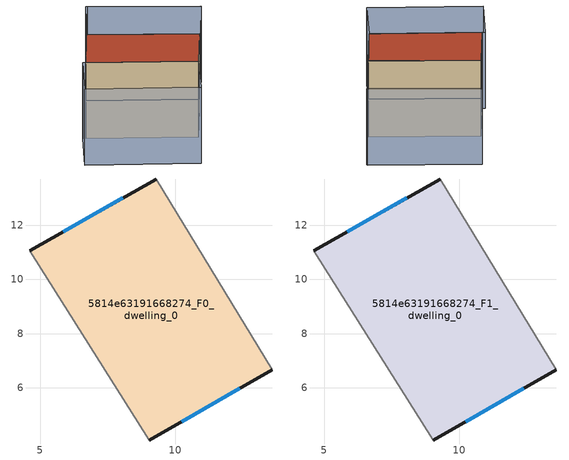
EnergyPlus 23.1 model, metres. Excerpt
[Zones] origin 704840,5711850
5814e63191668274_F0_dwelling_0
 floor ground (EU_floor_Construction): 9.29,13.72 13.58,6.66 9.04,4.06 4.62,11.07 z0
 wall outside (EU_wall_Construction): 9.29,13.72 4.62,11.07 / 9.04,4.06 13.58,6.66 z0:3
 wall adiabatic (EU_wall_Construction): 13.58,6.66 9.29,13.72 / 4.62,11.07 9.04,4.06 z0:3
 window (EU_Window_Construction): 8.06,13.02 5.85,11.76 / 10.23,4.75 12.39,5.98 z0.79:2.21
5814e63191668274_F1_dwelling_0
 floor to 5814e63191668274_F0_dwelling_0 (EU_floor_Construction): 9.29,13.72 13.58,6.66 9.04,4.06 4.62,11.07 z3
 wall outside (EU_wall_Construction): 9.29,13.72 4.62,11.07 / 9.04,4.06 13.58,6.66 z3:6
 wall adiabatic (EU_wall_Construction): 13.58,6.66 9.29,13.72 / 4.62,11.07 9.04,4.06 z3:6
 window (EU_Window_Construction): 8.06,13.02 5.85,11.76 / 10.23,4.75 12.39,5.98 z3.79:5.21
 roof outside (EU_roof_Construction): 13.58,6.66 9.29,13.72 4.62,11.07 9.04,4.06 z6
shading: 18.23,9.23 13.97,16.38 / 13.91,16.48 18.2,9.31 / 18.2,9.31 13.59,6.55 / 13.59,6.55 9.29,13.72 / 9.29,13.72 13.91,16.48 / 4.5,11.26 9.04,4.06 / 9.04,4.06 4.78,1.38 / 4.78,1.38 0.25,8.57 / 0.25,8.57 4.5,11.26 z0:6
[Building]
EU S2 Campaign: North Axis=0; Terrain=City; Solar Distribution=FullExterior
[Site:Location]
London: Latitude=51.5; Longitude=-0.5; Time Zone=0; Elevation=25
[SizingPeriod:WeatherFileDays]
AnnualSizingPeriod: Begin Month=1; Begin Day of Month=1; End Month=12; End Day of Month=31; Day of Week for Start Day=Monday; Use Weather File Daylight Saving Period=No; Use Weather File Rain and Snow Indicators=No
[MATERIAL]
EU_InternalMass_Material: Roughness=MediumRough; Thickness=0.1; Conductivity=1; Density=1800; Specific Heat=900; Thermal Absorptance=0.9; Solar Absorptance=0.7; Visible Absorptance=0.7
[MATERIAL:NOMASS] Roughness=MediumRough; Thermal Absorptance=0.9; Solar Absorptance=0.7; Visible Absorptance=0.7
Name | Thermal Resistance
EU_wall_NoMass | 0.555556
EU_roof_NoMass | 0.510204
EU_floor_NoMass | 1.68919
[WINDOWMATERIAL:SIMPLEGLAZINGSYSTEM]
EU_Window_SimpleGlazing: UFactor=3.96; Solar Heat Gain Coefficient=0.85; Visible Transmittance=0.85
[CONSTRUCTION]
EU_wall_Construction: EU_wall_NoMass
EU_roof_Construction: EU_roof_NoMass
EU_floor_Construction: EU_floor_NoMass
EU_Window_Construction: EU_Window_SimpleGlazing
EU_InternalMass_Construction: EU_InternalMass_Material
[ZONE] Type=1; Multiplier=1; Ceiling Height=autocalculate; Volume=131.441; Floor Area=autocalculate; Part of Total Floor Area=Yes
5814e63191668274_F0_dwelling_0; 5814e63191668274_F1_dwelling_0
[INTERNALMASS] Construction=EU_InternalMass_Construction; Surface Area=43.8136
Name | Zone or ZoneList
5814e63191668274_F0_dwelling_0_EU_InternalMass | 5814e63191668274_F0_dwelling_0
5814e63191668274_F1_dwelling_0_EU_InternalMass | 5814e63191668274_F1_dwelling_0
[OTHEREQUIPMENT] Fuel Type=Electricity; Design Level Calculation Method=Watts/Area; Power per Zone Floor Area=1; Fraction Latent=0; Fraction Radiant=0; Fraction Lost=0; Carbon Dioxide Generation Rate=0; EndUse Subcategory=EU_Step8_InternalGains
Name | Zone or ZoneList or Space or SpaceList | Schedule
EU_Step8_InternalGain_5814e63191668274_F0_dwelling_0_f000 | 5814e63191668274_F0_dwelling_0 | EU_Step8_GainSchedule_5814e63191668274_F0_dwelling_0_f000
EU_Step8_InternalGain_5814e63191668274_F1_dwelling_0_f000 | 5814e63191668274_F1_dwelling_0 | EU_Step8_GainSchedule_5814e63191668274_F1_dwelling_0_f000
[ZONEVENTILATION:DESIGNFLOWRATE] Schedule=EU_AlwaysOn; Design Flow Rate Calculation Method=AirChanges/Hour; Air Changes per Hour=0.48; Ventilation Type=Natural; Fan Pressure Rise=0; Fan Total Efficiency=1; Constant Term Coefficient=1; Temperature Term Coefficient=0; Velocity Term Coefficient=0; Velocity Squared Term Coefficient=0; Minimum Indoor Temperature=-100; Maximum Indoor Temperature=100; Delta Temperature=-100; Minimum Outdoor Temperature=-100; Maximum Outdoor Temperature=100; Maximum Wind Speed=40
Name | Zone or ZoneList or Space or SpaceList
EU_ConstantAir_5814e63191668274_F0_dwelling_0 | 5814e63191668274_F0_dwelling_0
EU_ConstantAir_5814e63191668274_F1_dwelling_0 | 5814e63191668274_F1_dwelling_0
[HVACTEMPLATE:THERMOSTAT] Constant Heating Setpoint=20; Constant Cooling Setpoint=50
EU_HeatOnly_5814e63191668274_F0_dwelling_0; EU_HeatOnly_5814e63191668274_F1_dwelling_0
[HVACTEMPLATE:ZONE:IDEALLOADSAIRSYSTEM] System Availability Schedule=EU_AlwaysOn; Maximum Heating Supply Air Temperature=50; Minimum Cooling Supply Air Temperature=13; Maximum Heating Supply Air Humidity Ratio=0.0156; Minimum Cooling Supply Air Humidity Ratio=0.0077; Heating Limit=NoLimit; Cooling Limit=NoLimit; Heating Availability Schedule=EU_AlwaysOn; Cooling Availability Schedule=EU_CoolingOff; Dehumidification Control Type=ConstantSensibleHeatRatio; Cooling Sensible Heat Ratio=0.7; Dehumidification Setpoint=60; Humidification Control Type=None; Humidification Setpoint=30; Outdoor Air Method=None; Outdoor Air Flow Rate per Person=0.00944; Outdoor Air Flow Rate per Zone Floor Area=0; Outdoor Air Flow Rate per Zone=0; Demand Controlled Ventilation Type=None; Outdoor Air Economizer Type=NoEconomizer; Heat Recovery Type=None; Sensible Heat Recovery Effectiveness=0.7; Latent Heat Recovery Effectiveness=0.65
Name | Template Thermostat
5814e63191668274_F0_dwelling_0 | EU_HeatOnly_5814e63191668274_F0_dwelling_0
5814e63191668274_F1_dwelling_0 | EU_HeatOnly_5814e63191668274_F1_dwelling_0
[SIZING:ZONE] Zone Cooling Design Supply Air Temperature Input Method=SupplyAirTemperature; Zone Cooling Design Supply Air Temperature=13; Zone Heating Design Supply Air Temperature Input Method=SupplyAirTemperature; Zone Heating Design Supply Air Temperature=50; Zone Cooling Design Supply Air Humidity Ratio=0.008; Zone Heating Design Supply Air Humidity Ratio=0.008; Cooling Design Air Flow Method=DesignDay; Cooling Design Air Flow Rate=0; Cooling Minimum Air Flow per Zone Floor Area=0.000762; Cooling Minimum Air Flow=0; Cooling Minimum Air Flow Fraction=0.2; Heating Design Air Flow Method=DesignDay; Heating Design Air Flow Rate=0; Heating Maximum Air Flow per Zone Floor Area=0.002032; Heating Maximum Air Flow=0.141576; Heating Maximum Air Flow Fraction=0.3; Account for Dedicated Outdoor Air System=No; Dedicated Outdoor Air System Control Strategy=NeutralSupplyAir; Dedicated Outdoor Air Low Setpoint Temperature for Design=autosize; Dedicated Outdoor Air High Setpoint Temperature for Design=autosize; Zone Load Sizing Method=Sensible Load Only No Latent Load; Zone Latent Cooling Design Supply Air Humidity Ratio Input Method=HumidityRatioDifference; Zone Cooling Design Supply Air Humidity Ratio Difference=0.005; Zone Latent Heating Design Supply Air Humidity Ratio Input Method=HumidityRatioDifference; Zone Humidification Design Supply Air Humidity Ratio Difference=0.005
5814e63191668274_F0_dwelling_0; 5814e63191668274_F1_dwelling_0
[SCHEDULE:CONSTANT]
Name | Hourly Value
EU_AlwaysOn | 1
EU_CoolingOff | 0
[SCHEDULE:FILE] Column Number=1; Rows to Skip at Top=0; Number of Hours of Data=8760; Column Separator=Comma; Interpolate to Timestep=No; Minutes per Item=60; Adjust Schedule for Daylight Savings=Yes
Name | File
EU_Step8_GainSchedule_5814e63191668274_F0_dwelling_0_f000 | ../../schedules/5814e63191668274/5814e63191668274_F0_dwelling_0_f000_gain.csv
EU_Step8_GainSchedule_5814e63191668274_F1_dwelling_0_f000 | ../../schedules/5814e63191668274/5814e63191668274_F1_dwelling_0_f000_gain.csv
